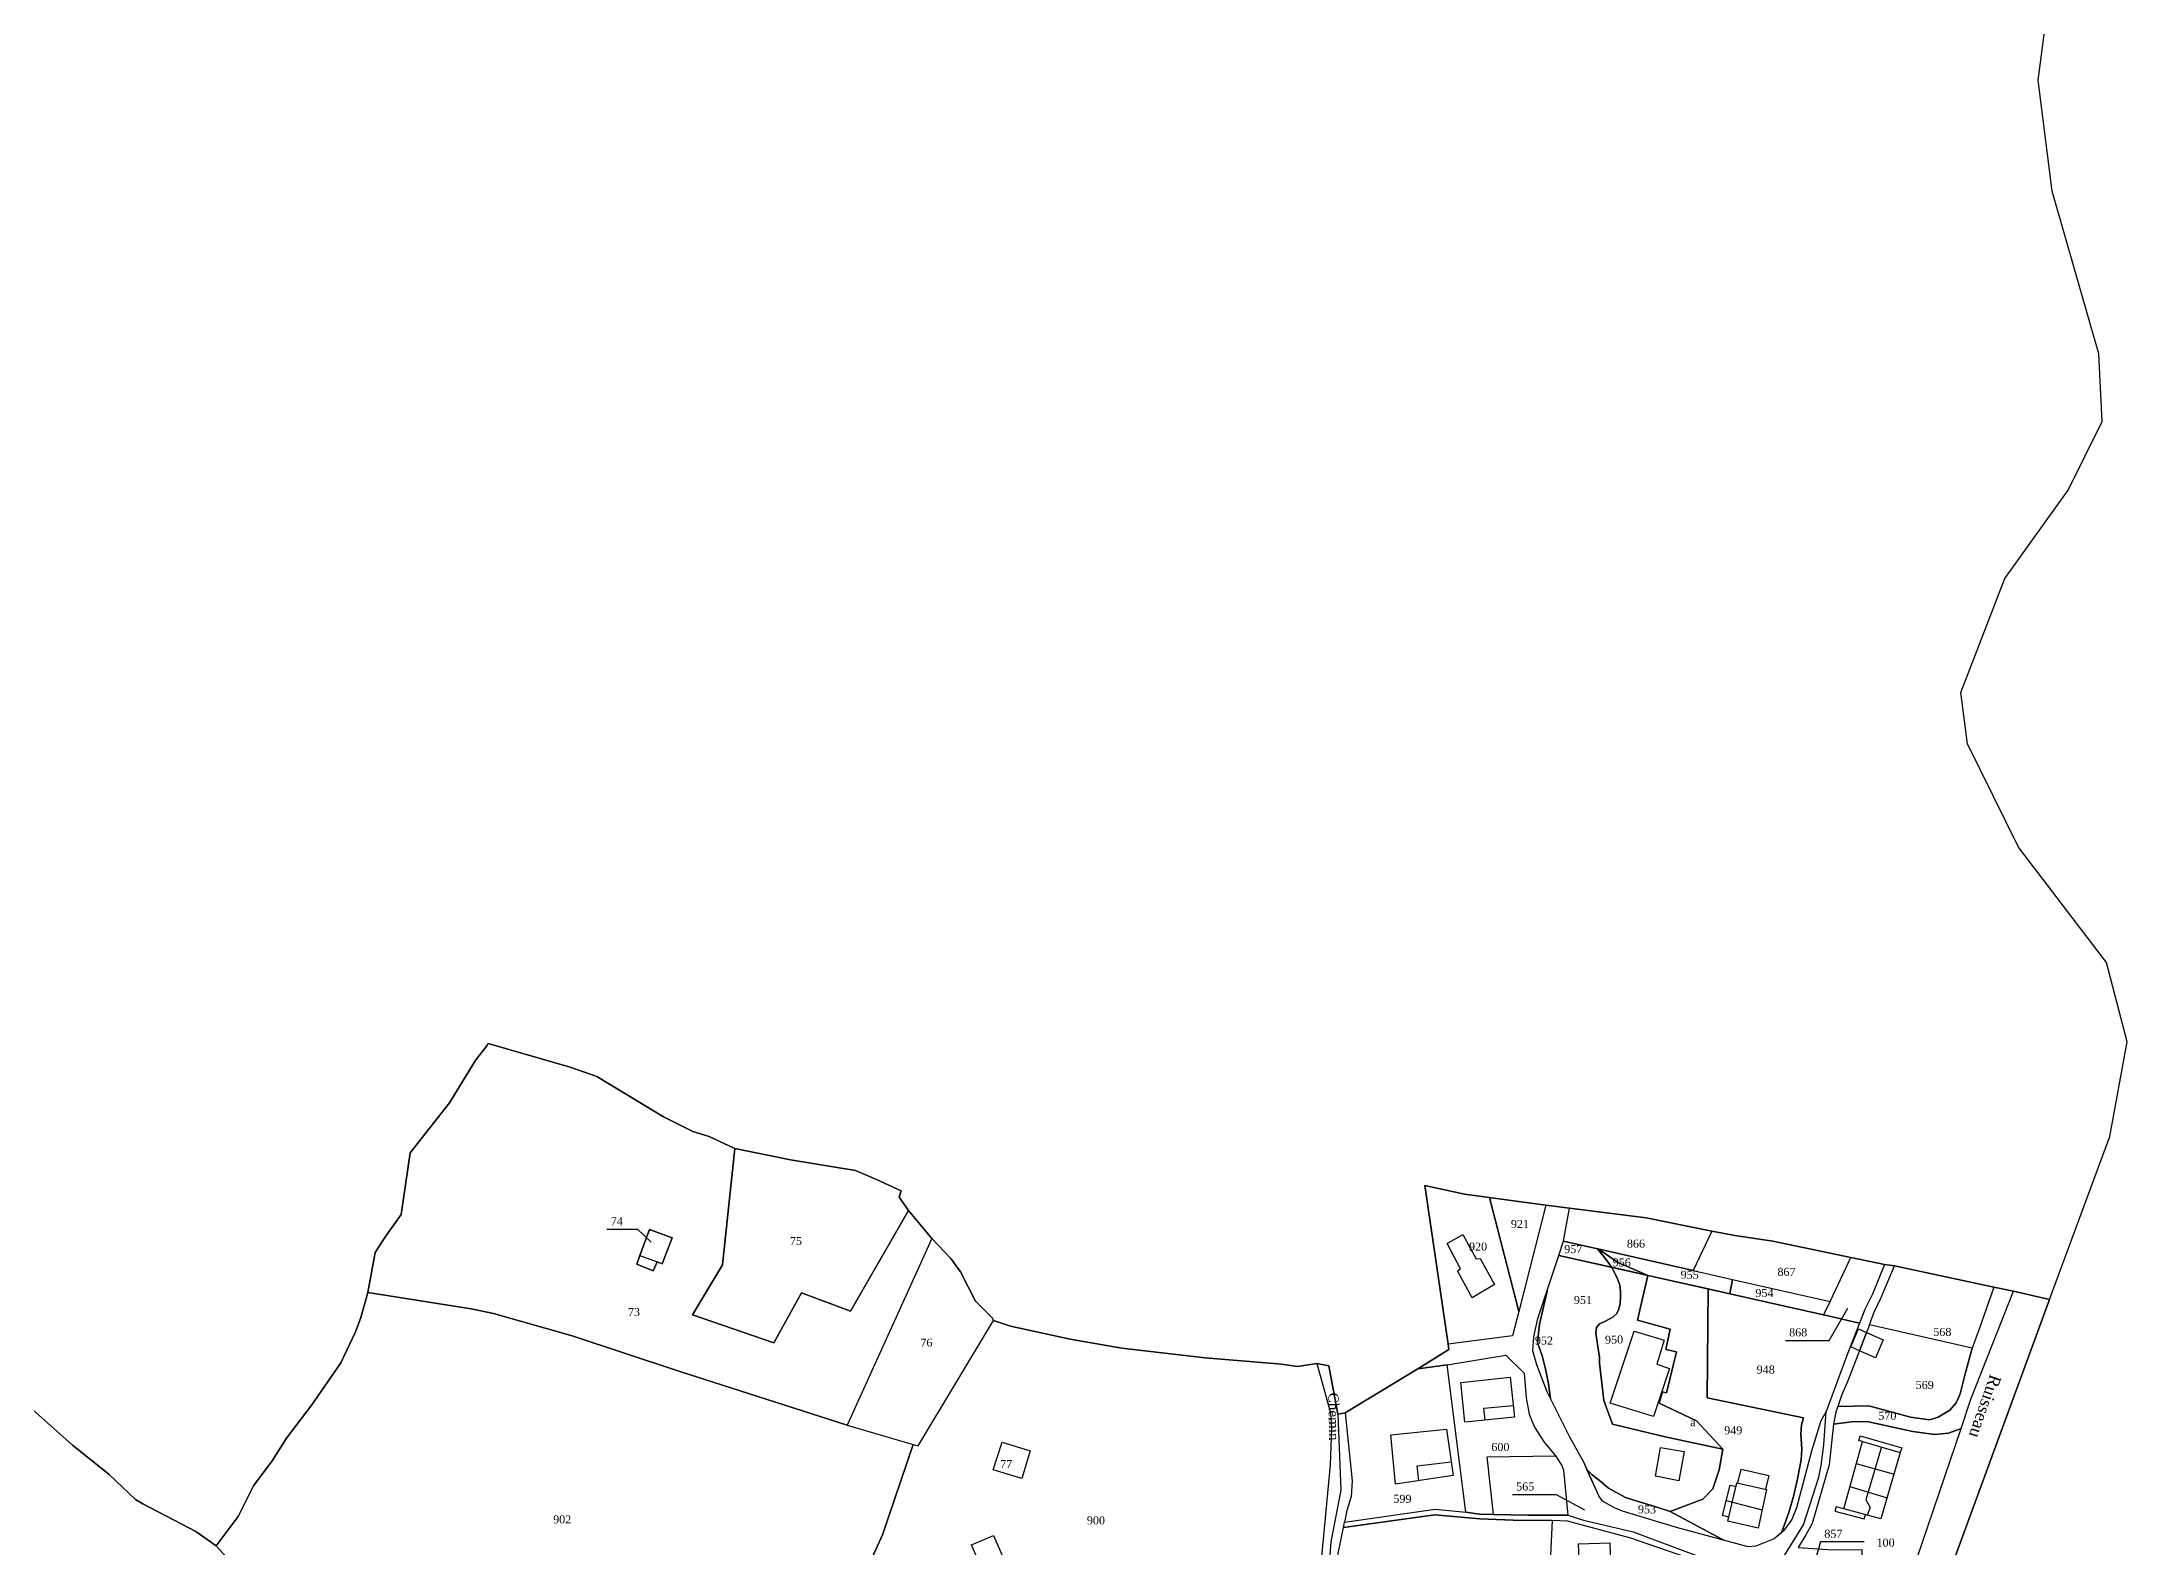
# Model space of a CAD drawing. Extents: x 1205805 to 1207436, y 6154338 to 6158020.
# Drawn here: x 1206856 to 1207377, y 6154883 to 6155259 of the extents above; entities that cross this region are included whole.
import ezdxf

# ---------------------------------------------------------------- set-up
doc = ezdxf.new("R2010")
doc.units = 0
doc.linetypes.add('CONTINU', pattern=[0])
for name, color, linetype in [('1LIEUDIT', 7, 'CONTINU'), ('1PARCELLE', 7, 'CONTINU'), ('1SECTION', 7, 'CONTINU'), ('1SUBDFISC', 7, 'CONTINU'), ('1SUBDSECT', 7, 'CONTINU'), ('1TRONFLUV', 7, 'CONTINU'), ('1TROUPARCELLE', 7, 'CONTINU'), ('1TROUSUBDFISC', 7, 'CONTINU'), ('1ZONCOMM', 7, 'CONTINU'), ('3BATIDUR', 7, 'CONTINU'), ('3BATILEGER', 7, 'CONTINU'), ('3FISCLINE', 7, 'CONTINUOUS'), ('3FLECHEPAR', 7, 'CONTINU'), ('3PARCELLETEX', 7, 'CONTINU'), ('3SUBDFISCTEX', 7, 'CONTINU'), ('3TRONFLUVTEX', 7, 'CONTINU'), ('3ZONCOMMTEX', 7, 'CONTINU')]:
    doc.layers.add(name, color=color, linetype=linetype)
doc.styles.get("Standard").update_dxf_attribs({"font": 'Times New Roman'})

msp = doc.modelspace()

# ---------------------------------------------------------------- linework, layer by layer
at = {"layer": '1LIEUDIT'}
msp.add_lwpolyline([(1206853.06, 6154917.78), (1206863.79, 6154908.18), (1206872.88, 6154900.94), (1206879.56, 6154894.64), (1206881.41, 6154893.52), (1206894.61, 6154886.67), (1206899.73, 6154883.09), (1206905.24, 6154890.4), (1206909.03, 6154898.02), (1206913.7, 6154904.26), (1206917.29, 6154909.95), (1206923.64, 6154918.27), (1206930.83, 6154928.76), (1206934.55, 6154936.54), (1206935.85, 6154940.11), (1206937.64, 6154946.33), (1206939.46, 6154956.34), (1206941.89, 6154960.14), (1206945.97, 6154965.88), (1206948.2, 6154981.22), (1206958.05, 6154993.73), (1206964.58, 6155004.5), (1206967.33, 6155008.02), (1206967.71, 6155008.57), (1206988.22, 6155002.69), (1206994.84, 6155000.36), (1207011.54, 6154990.28), (1207018.85, 6154986.59), (1207022.97, 6154985.36), (1207029.38, 6154982.32), (1207043.3, 6154979.51), (1207059.5, 6154976.8), (1207064.78, 6154974.6), (1207070.92, 6154971.79), (1207070.41, 6154970.21), (1207072.79, 6154966.81), (1207078.6, 6154959.88), (1207083.31, 6154954.87), (1207085.76, 6154951.5), (1207089.53, 6154944.21), (1207093.64, 6154940), (1207093.98, 6154939.4), (1207098.24, 6154937.94), (1207113.16, 6154934.67), (1207126.12, 6154932.46), (1207136.81, 6154931.16), (1207146.89, 6154930.01), (1207165.97, 6154928.48), (1207169.97, 6154927.85), (1207174.86, 6154928.62), (1207177.8, 6154928.06), (1207180.1, 6154915.94), (1207181.93, 6154916.32), (1207200.05, 6154927.32), (1207207.8, 6154932.09), (1207207.65, 6154933.43), (1207201.81, 6154973.13), (1207211.76, 6154970.92), (1207232.1, 6154968.19), (1207237.96, 6154967.42), (1207257.13, 6154965.04), (1207273.52, 6154961.72), (1207279.28, 6154960.57), (1207288.78, 6154959.18), (1207308.33, 6154955.1), (1207316.72, 6154953.38), (1207317.99, 6154953.21), (1207319.25, 6154953.03), (1207344.07, 6154947.73), (1207348.93, 6154946.67), (1207357.96, 6154944.63), (1207331.42, 6154872.44)], dxfattribs=at)
at = {"layer": '1PARCELLE'}
for points in [[(1207015.07, 6154926.82), (1206988.66, 6154935.53), (1206969.04, 6154941.13), (1206963.43, 6154942.3), (1206937.64, 6154946.33), (1206939.46, 6154956.34), (1206941.89, 6154960.14), (1206945.97, 6154965.88), (1206948.2, 6154981.22), (1206958.05, 6154993.73), (1206964.58, 6155004.5), (1206967.33, 6155008.02), (1206967.71, 6155008.57), (1206988.22, 6155002.69), (1206994.84, 6155000.36), (1207011.54, 6154990.28), (1207018.85, 6154986.59), (1207022.97, 6154985.36), (1207029.38, 6154982.32), (1207026.29, 6154953.31), (1207018.73, 6154940.74), (1207039.12, 6154933.78), (1207045.97, 6154946.29), (1207058.3, 6154941.72), (1207072.79, 6154966.81), (1207078.6, 6154959.88), (1207057.43, 6154913.23), (1207015.07, 6154926.82)], [(1207072.79, 6154966.81), (1207058.3, 6154941.72), (1207045.97, 6154946.29), (1207039.12, 6154933.78), (1207018.73, 6154940.74), (1207026.29, 6154953.31), (1207029.38, 6154982.32), (1207043.3, 6154979.51), (1207059.5, 6154976.8), (1207064.78, 6154974.6), (1207070.92, 6154971.79), (1207070.41, 6154970.21), (1207072.79, 6154966.81)], [(1207201.81, 6154973.13), (1207211.76, 6154970.92), (1207217.96, 6154970.09), (1207225.31, 6154941.59), (1207223.77, 6154935.52), (1207207.65, 6154933.43), (1207201.81, 6154973.13)], [(1207217.96, 6154970.09), (1207232.1, 6154968.19), (1207225.31, 6154941.59), (1207217.96, 6154970.09)], [(1207236.48, 6154959.18), (1207237.96, 6154967.42), (1207241.52, 6154966.98), (1207257.13, 6154965.04), (1207273.52, 6154961.72), (1207268.85, 6154951.85), (1207245.1, 6154957.23), (1207244.98, 6154957.26), (1207236.48, 6154959.18)], [(1207004.85, 6154953.42), (1207008.95, 6154951.81), (1207009.93, 6154954), (1207011.22, 6154953.51), (1207013.7, 6154960), (1207008.02, 6154962.14), (1207005.64, 6154955.58), (1207004.85, 6154953.42)], [(1207303.17, 6154944.15), (1207308.33, 6154955.1), (1207288.78, 6154959.18), (1207279.28, 6154960.57), (1207273.52, 6154961.72), (1207268.85, 6154951.85), (1207278.75, 6154949.63), (1207303.17, 6154944.15)], [(1207057.43, 6154913.23), (1207073.94, 6154908.35), (1207075.21, 6154908.03), (1207093.98, 6154939.4), (1207093.64, 6154940), (1207089.53, 6154944.21), (1207085.76, 6154951.5), (1207083.31, 6154954.87), (1207078.6, 6154959.88), (1207057.43, 6154913.23)], [(1207248.45, 6154952.68), (1207235.27, 6154955.64), (1207236.48, 6154959.18), (1207244.98, 6154957.26), (1207245.04, 6154957.18), (1207247.09, 6154954.68), (1207248.15, 6154953.18), (1207248.45, 6154952.68)], [(1207257.38, 6154950.67), (1207248.45, 6154952.68), (1207248.15, 6154953.18), (1207247.09, 6154954.68), (1207244.98, 6154957.26), (1207245.1, 6154957.23), (1207246.51, 6154956.34), (1207249.17, 6154954.48), (1207250.37, 6154953.69), (1207253.99, 6154952.23), (1207257.38, 6154950.67)], [(1207245.1, 6154957.23), (1207268.85, 6154951.85), (1207278.75, 6154949.63), (1207278.03, 6154946.03), (1207272.65, 6154947.24), (1207257.52, 6154950.64), (1207257.38, 6154950.67), (1207253.99, 6154952.23), (1207250.37, 6154953.69), (1207249.17, 6154954.48), (1207246.51, 6154956.34), (1207245.1, 6154957.23)], [(1207242.34, 6154902.11), (1207241.53, 6154903.93), (1207238.06, 6154910.18), (1207233.21, 6154919.88), (1207232.75, 6154923.55), (1207232.01, 6154927.27), (1207231.14, 6154930.56), (1207229.99, 6154933.84), (1207230.47, 6154938.41), (1207232.41, 6154946.7), (1207232.41, 6154946.88), (1207235.27, 6154955.64), (1207248.45, 6154952.68), (1207249.22, 6154951.36), (1207249.96, 6154949.78), (1207250.54, 6154948.19), (1207250.72, 6154946.6), (1207250.75, 6154945.17), (1207250.68, 6154943.65), (1207250.3, 6154942.21), (1207249.77, 6154941.09), (1207248.82, 6154940.19), (1207246.85, 6154939.13), (1207245.5, 6154938.55), (1207244.71, 6154937.58), (1207244.57, 6154936.22), (1207245.47, 6154930.09), (1207245.49, 6154928.74), (1207246.58, 6154919.34), (1207248.71, 6154913.5), (1207261.92, 6154910.27), (1207276.32, 6154907.21), (1207275.36, 6154902.09), (1207273.84, 6154897.29), (1207271.33, 6154894.7), (1207263.12, 6154891.65), (1207259.52, 6154892.79), (1207254.86, 6154894.24), (1207251.98, 6154895.15), (1207250.29, 6154896.08), (1207247.72, 6154897.48), (1207245.87, 6154899.05), (1207243.68, 6154900.77), (1207242.34, 6154902.11)], [(1207249.22, 6154951.36), (1207248.45, 6154952.68), (1207257.38, 6154950.67), (1207257.52, 6154950.64), (1207254.98, 6154939.41), (1207263.15, 6154937.22), (1207262.02, 6154932.1), (1207264.74, 6154931.5), (1207262.26, 6154921.33), (1207261.23, 6154921.55), (1207260.38, 6154918.75), (1207269.73, 6154914.32), (1207276.32, 6154907.21), (1207261.92, 6154910.27), (1207248.71, 6154913.5), (1207246.58, 6154919.34), (1207245.49, 6154928.74), (1207245.47, 6154930.09), (1207244.57, 6154936.22), (1207244.71, 6154937.58), (1207245.5, 6154938.55), (1207246.85, 6154939.13), (1207248.82, 6154940.19), (1207249.77, 6154941.09), (1207250.3, 6154942.21), (1207250.68, 6154943.65), (1207250.75, 6154945.17), (1207250.72, 6154946.6), (1207250.54, 6154948.19), (1207249.96, 6154949.78), (1207249.22, 6154951.36)], [(1207257.38, 6154950.67), (1207272.65, 6154947.24), (1207272.36, 6154920.02), (1207296.48, 6154915.07), (1207295.95, 6154913.32), (1207295.82, 6154911), (1207296.03, 6154907.18), (1207295.92, 6154904.54), (1207294.95, 6154899.82), (1207294.06, 6154895.74), (1207292.76, 6154891.41), (1207291.38, 6154887.47), (1207290.94, 6154886.35), (1207289.1, 6154884.83), (1207284.54, 6154882.96), (1207282.6, 6154882.79), (1207276.51, 6154884.46), (1207276.2, 6154884.68), (1207263.12, 6154891.65), (1207271.33, 6154894.7), (1207273.84, 6154897.29), (1207275.36, 6154902.09), (1207276.32, 6154907.21), (1207269.73, 6154914.32), (1207260.38, 6154918.75), (1207261.23, 6154921.55), (1207262.26, 6154921.33), (1207264.74, 6154931.5), (1207262.02, 6154932.1), (1207263.15, 6154937.22), (1207254.98, 6154939.41), (1207257.52, 6154950.64), (1207257.38, 6154950.67)], [(1207301.48, 6154940.76), (1207303.17, 6154944.15), (1207308.33, 6154955.1), (1207316.72, 6154953.38), (1207313.73, 6154945.95), (1207311.77, 6154942.1), (1207310.43, 6154938.72), (1207301.48, 6154940.76)], [(1207338.62, 6154932.46), (1207312.96, 6154938.25), (1207314.01, 6154941.26), (1207315.84, 6154945.08), (1207319.25, 6154953.03), (1207344.07, 6154947.73), (1207340.48, 6154937.44), (1207338.62, 6154932.46)], [(1207233.21, 6154919.88), (1207232.37, 6154921.55), (1207229.84, 6154928.28), (1207228.83, 6154931.78), (1207229.05, 6154935.31), (1207230.1, 6154939.83), (1207232.41, 6154946.88), (1207232.41, 6154946.7), (1207230.47, 6154938.41), (1207229.99, 6154933.84), (1207231.14, 6154930.56), (1207232.01, 6154927.27), (1207232.75, 6154923.55), (1207233.21, 6154919.88)], [(1207272.65, 6154947.24), (1207278.03, 6154946.03), (1207301.48, 6154940.76), (1207310.43, 6154938.72), (1207307.3, 6154930.61), (1207302.13, 6154916.6), (1207300.84, 6154914.3), (1207298.47, 6154906.71), (1207294.7, 6154892.58), (1207293.46, 6154889.47), (1207291.4, 6154886.72), (1207290.94, 6154886.35), (1207291.38, 6154887.47), (1207292.76, 6154891.41), (1207294.06, 6154895.74), (1207294.95, 6154899.82), (1207295.92, 6154904.54), (1207296.03, 6154907.18), (1207295.82, 6154911), (1207295.95, 6154913.32), (1207296.48, 6154915.07), (1207272.36, 6154920.02), (1207272.65, 6154947.24)], [(1207278.75, 6154949.63), (1207303.17, 6154944.15), (1207301.48, 6154940.76), (1207278.03, 6154946.03), (1207278.75, 6154949.63)], [(1207338.62, 6154932.46), (1207336.86, 6154926.03), (1207335.63, 6154921.01), (1207334.66, 6154918.76), (1207333.07, 6154916.96), (1207330.15, 6154915.21), (1207327.94, 6154914.58), (1207323.24, 6154915.17), (1207312.83, 6154918.01), (1207305.04, 6154917.9), (1207304.57, 6154916.42), (1207303.96, 6154913.45), (1207309.15, 6154914.13), (1207312.69, 6154914.02), (1207323.8, 6154911.64), (1207329.21, 6154910.89), (1207332.71, 6154911.2), (1207335.89, 6154912.4), (1207338.31, 6154919.73), (1207348.93, 6154946.67), (1207344.07, 6154947.73), (1207340.48, 6154937.44), (1207338.62, 6154932.46)], [(1207338.62, 6154932.46), (1207312.96, 6154938.25), (1207307.58, 6154924.3), (1207305.96, 6154920.64), (1207305.04, 6154917.9), (1207312.83, 6154918.01), (1207323.24, 6154915.17), (1207327.94, 6154914.58), (1207330.15, 6154915.21), (1207333.07, 6154916.96), (1207334.66, 6154918.76), (1207335.63, 6154921.01), (1207336.86, 6154926.03), (1207338.62, 6154932.46)], [(1207207.41, 6154928.31), (1207222.07, 6154930.67), (1207226.61, 6154926.17), (1207227.15, 6154920.04), (1207227.88, 6154915.96), (1207229.23, 6154912.71), (1207231.63, 6154909), (1207234.44, 6154905.57), (1207236.09, 6154903.17), (1207236.44, 6154901.97), (1207237.52, 6154890.71), (1207227.53, 6154890.7), (1207218.94, 6154890.91), (1207215.46, 6154891), (1207212.06, 6154891.44), (1207207.41, 6154928.31)], [(1207207.41, 6154928.31), (1207200.05, 6154927.32), (1207181.93, 6154916.32), (1207183.64, 6154899.27), (1207183.38, 6154895.42), (1207182.35, 6154891.88), (1207181.76, 6154888.99), (1207204.42, 6154892.19), (1207212.06, 6154891.44), (1207207.41, 6154928.31)], [(1207335.89, 6154912.4), (1207332.71, 6154911.2), (1207329.21, 6154910.89), (1207323.8, 6154911.64), (1207312.69, 6154914.02), (1207309.15, 6154914.13), (1207303.96, 6154913.45), (1207302.89, 6154903.27), (1207298.64, 6154888.65), (1207297.09, 6154885.78), (1207295.11, 6154882.62), (1207303.76, 6154882.03), (1207311.02, 6154882.13), (1207311.02, 6154879.84), (1207310.1, 6154874.98), (1207309.03, 6154871.35), (1207307.91, 6154868.72), (1207306.14, 6154865.28), (1207319.13, 6154858.9), (1207321.87, 6154859.06), (1207322.08, 6154864.41), (1207322.11, 6154872.01), (1207335.89, 6154912.4)], [(1207101.05, 6154899.88), (1207093.9, 6154902.08), (1207096.21, 6154908.99), (1207103.18, 6154906.8), (1207101.05, 6154899.88)], [(1207276.51, 6154884.46), (1207264.73, 6154887.67), (1207251.19, 6154891.72), (1207249.2, 6154892.57), (1207246.25, 6154894.22), (1207245.28, 6154895.57), (1207242.34, 6154902.11), (1207243.68, 6154900.77), (1207245.87, 6154899.05), (1207247.72, 6154897.48), (1207250.29, 6154896.08), (1207251.98, 6154895.15), (1207254.86, 6154894.24), (1207259.52, 6154892.79), (1207263.12, 6154891.65), (1207276.2, 6154884.68), (1207276.51, 6154884.46)], [(1207233.66, 6154889.39), (1207232.51, 6154864.85), (1207191.81, 6154866.54), (1207179.3, 6154870.25), (1207180.19, 6154881.12), (1207181.49, 6154887.62), (1207204.32, 6154890.77), (1207215.56, 6154889.77), (1207223.86, 6154889.46), (1207233.66, 6154889.39)], [(1207275.72, 6154858.97), (1207288.91, 6154858.43), (1207287.06, 6154862.53), (1207287.23, 6154867.15), (1207289.24, 6154875.05), (1207278.78, 6154878.03), (1207273.05, 6154877.85), (1207269.47, 6154879.38), (1207253.29, 6154884.98), (1207237.45, 6154889.22), (1207233.66, 6154889.39), (1207232.51, 6154864.85), (1207232.39, 6154860.88), (1207263.51, 6154859.26), (1207275.72, 6154858.97)]]:
    msp.add_lwpolyline(points, close=True, dxfattribs=at)
for points in [[(1207290.6, 6154878.86), (1207293.43, 6154883.44), (1207296.48, 6154888.33), (1207300.29, 6154900.2), (1207300.91, 6154903.11), (1207301.57, 6154908.26), (1207302.13, 6154916.6), (1207300.84, 6154914.3), (1207298.47, 6154906.71), (1207294.7, 6154892.58), (1207293.46, 6154889.47), (1207291.4, 6154886.72), (1207290.94, 6154886.35), (1207289.1, 6154884.83), (1207284.54, 6154882.96), (1207282.6, 6154882.79), (1207276.51, 6154884.46), (1207264.73, 6154887.67), (1207251.19, 6154891.72), (1207249.2, 6154892.57), (1207246.25, 6154894.22), (1207245.28, 6154895.57), (1207242.34, 6154902.11), (1207241.53, 6154903.93), (1207238.06, 6154910.18), (1207233.21, 6154919.88), (1207232.37, 6154921.55), (1207229.84, 6154928.28), (1207228.83, 6154931.78), (1207229.05, 6154935.31), (1207230.1, 6154939.83), (1207232.41, 6154946.88), (1207235.27, 6154955.64), (1207236.48, 6154959.18), (1207237.96, 6154967.42), (1207232.1, 6154968.19), (1207225.31, 6154941.59), (1207223.77, 6154935.52), (1207207.65, 6154933.43), (1207207.8, 6154932.09), (1207200.05, 6154927.32), (1207207.41, 6154928.31), (1207207.41, 6154928.31), (1207222.07, 6154930.67), (1207226.61, 6154926.17), (1207227.15, 6154920.04), (1207227.88, 6154915.96), (1207229.23, 6154912.71), (1207231.63, 6154909), (1207234.44, 6154905.57), (1207236.09, 6154903.17), (1207236.44, 6154901.97), (1207237.52, 6154890.71), (1207241.51, 6154889.46), (1207253.92, 6154886.54), (1207270.13, 6154880.47)], [(1206905.52, 6154876.68), (1206899.73, 6154883.09), (1206905.24, 6154890.4), (1206909.03, 6154898.02), (1206913.7, 6154904.26), (1206917.29, 6154909.95), (1206923.64, 6154918.27), (1206930.83, 6154928.76), (1206934.55, 6154936.54), (1206935.85, 6154940.11), (1206937.64, 6154946.33), (1206963.43, 6154942.3), (1206969.04, 6154941.13), (1206988.66, 6154935.53), (1207015.07, 6154926.82), (1207057.43, 6154913.23), (1207073.94, 6154908.35), (1207066.28, 6154885.8), (1207058.2, 6154868.06)], [(1207058.2, 6154868.06), (1207066.28, 6154885.8), (1207073.94, 6154908.35), (1207075.21, 6154908.03), (1207093.98, 6154939.4), (1207098.24, 6154937.94), (1207113.16, 6154934.67), (1207126.12, 6154932.46), (1207136.81, 6154931.16), (1207146.89, 6154930.01), (1207165.97, 6154928.48), (1207169.97, 6154927.85), (1207174.86, 6154928.62), (1207178.25, 6154916.28), (1207178.47, 6154912.49), (1207178.19, 6154903.31), (1207175.6, 6154875.89)], [(1206853.06, 6154917.78), (1206863.79, 6154908.18), (1206872.88, 6154900.94), (1206879.56, 6154894.64), (1206881.41, 6154893.52), (1206894.61, 6154886.67), (1206899.73, 6154883.09), (1206905.52, 6154876.68)]]:
    msp.add_lwpolyline(points, dxfattribs=at)
at = {"layer": '1SECTION'}
msp.add_lwpolyline([(1207331.42, 6154872.44), (1207357.96, 6154944.63), (1207373.01, 6154985.32), (1207377.4, 6155008.99), (1207372.22, 6155028.78), (1207350.23, 6155057.6), (1207337.48, 6155083.46), (1207335.83, 6155096.24), (1207346.78, 6155124.71), (1207362.65, 6155146.82), (1207366.82, 6155155.25), (1207371.13, 6155163.97), (1207370.25, 6155180.92), (1207358.66, 6155221.55), (1207355.09, 6155249.24), (1207358.41, 6155274.02)], dxfattribs=at)
at = {"layer": '1SUBDFISC'}
for points in [[(1207264.73, 6154887.67), (1207251.19, 6154891.72), (1207249.2, 6154892.57), (1207246.25, 6154894.22), (1207245.28, 6154895.57), (1207241.53, 6154903.93), (1207238.06, 6154910.18), (1207232.37, 6154921.55), (1207229.84, 6154928.28), (1207228.83, 6154931.78), (1207229.05, 6154935.31), (1207230.1, 6154939.83), (1207235.27, 6154955.64), (1207301.48, 6154940.76), (1207310.43, 6154938.72), (1207307.3, 6154930.61), (1207302.13, 6154916.6), (1207300.84, 6154914.3), (1207298.47, 6154906.71), (1207294.7, 6154892.58), (1207293.46, 6154889.47), (1207291.4, 6154886.72), (1207289.1, 6154884.83), (1207284.54, 6154882.96), (1207282.6, 6154882.79), (1207264.73, 6154887.67)], [(1207248.12, 6154918.67), (1207254.15, 6154936.66), (1207261.63, 6154934.41), (1207259.78, 6154928.48), (1207262.94, 6154927.37), (1207258.99, 6154915.4), (1207248.12, 6154918.67)], [(1207259.44, 6154900.51), (1207260.7, 6154907.65), (1207266.6, 6154906.67), (1207265.29, 6154899.31), (1207259.44, 6154900.51)], [(1207277.59, 6154889.25), (1207277.8, 6154890.19), (1207276.24, 6154890.64), (1207278.11, 6154898.21), (1207279.62, 6154897.89), (1207279.84, 6154898.82), (1207287.22, 6154897.15), (1207285.11, 6154887.46), (1207277.59, 6154889.25)]]:
    msp.add_lwpolyline(points, close=True, dxfattribs=at)
at = {"layer": '1SUBDSECT'}
msp.add_lwpolyline([(1207331.42, 6154872.44), (1207357.96, 6154944.63), (1207357.96, 6154944.63), (1207348.93, 6154946.67), (1207344.07, 6154947.73), (1207319.25, 6154953.03), (1207317.99, 6154953.21), (1207316.72, 6154953.38), (1207308.33, 6154955.1), (1207288.78, 6154959.18), (1207279.28, 6154960.57), (1207273.52, 6154961.72), (1207257.13, 6154965.04), (1207237.96, 6154967.42), (1207232.1, 6154968.19), (1207211.76, 6154970.92), (1207201.81, 6154973.13), (1207207.65, 6154933.43), (1207207.8, 6154932.09), (1207200.05, 6154927.32), (1207181.93, 6154916.32), (1207180.1, 6154915.94), (1207177.8, 6154928.06), (1207174.86, 6154928.62), (1207169.97, 6154927.85), (1207165.97, 6154928.48), (1207146.89, 6154930.01), (1207136.81, 6154931.16), (1207126.12, 6154932.46), (1207113.16, 6154934.67), (1207098.24, 6154937.94), (1207093.98, 6154939.4), (1207093.64, 6154940), (1207089.53, 6154944.21), (1207085.76, 6154951.5), (1207083.31, 6154954.87), (1207078.6, 6154959.88), (1207072.79, 6154966.81), (1207070.41, 6154970.21), (1207070.92, 6154971.79), (1207064.78, 6154974.6), (1207059.5, 6154976.8), (1207043.3, 6154979.51), (1207029.38, 6154982.32), (1207022.97, 6154985.36), (1207018.85, 6154986.59), (1207011.54, 6154990.28), (1206994.84, 6155000.36), (1206988.22, 6155002.69), (1206967.71, 6155008.57), (1206967.33, 6155008.02), (1206964.58, 6155004.5), (1206958.05, 6154993.73), (1206948.2, 6154981.22), (1206945.97, 6154965.88), (1206941.89, 6154960.14), (1206939.46, 6154956.34), (1206937.64, 6154946.33), (1206935.85, 6154940.11), (1206934.55, 6154936.54), (1206930.83, 6154928.76), (1206923.64, 6154918.27), (1206917.29, 6154909.95), (1206913.7, 6154904.26), (1206909.03, 6154898.02), (1206905.24, 6154890.4), (1206899.73, 6154883.09), (1206894.61, 6154886.67), (1206881.41, 6154893.52), (1206879.56, 6154894.64), (1206872.88, 6154900.94), (1206863.79, 6154908.18), (1206853.06, 6154917.78)], dxfattribs=at)
at = {"layer": '1TRONFLUV'}
for points in [[(1207322.11, 6154872.01), (1207335.89, 6154912.4), (1207338.31, 6154919.73), (1207348.93, 6154946.67), (1207357.96, 6154944.63), (1207331.42, 6154872.44)], [(1207269.47, 6154879.38), (1207253.29, 6154884.98), (1207237.45, 6154889.22), (1207233.66, 6154889.39), (1207233.66, 6154889.39), (1207223.86, 6154889.46), (1207215.56, 6154889.77), (1207204.32, 6154890.77), (1207181.49, 6154887.62), (1207181.76, 6154888.99), (1207204.42, 6154892.19), (1207212.06, 6154891.44), (1207215.46, 6154891), (1207218.94, 6154890.91), (1207227.53, 6154890.7), (1207237.52, 6154890.71), (1207241.51, 6154889.46), (1207253.92, 6154886.54), (1207270.13, 6154880.47)]]:
    msp.add_lwpolyline(points, dxfattribs=at)
at = {"layer": '1TROUPARCELLE'}
for points in [[(1207004.85, 6154953.42), (1207005.64, 6154955.58), (1207008.02, 6154962.14), (1207013.7, 6154960), (1207011.22, 6154953.51), (1207009.93, 6154954), (1207008.95, 6154951.81), (1207004.85, 6154953.42)], [(1207093.9, 6154902.08), (1207096.21, 6154908.99), (1207103.18, 6154906.8), (1207101.05, 6154899.88), (1207093.9, 6154902.08)]]:
    msp.add_lwpolyline(points, close=True, dxfattribs=at)
at = {"layer": '1TROUSUBDFISC'}
for points in [[(1207248.12, 6154918.67), (1207254.15, 6154936.66), (1207261.63, 6154934.41), (1207259.78, 6154928.48), (1207262.94, 6154927.37), (1207258.99, 6154915.4), (1207248.12, 6154918.67)], [(1207259.44, 6154900.51), (1207260.7, 6154907.65), (1207266.6, 6154906.67), (1207265.29, 6154899.31), (1207259.44, 6154900.51)], [(1207277.59, 6154889.25), (1207277.8, 6154890.19), (1207276.24, 6154890.64), (1207278.11, 6154898.21), (1207279.62, 6154897.89), (1207279.84, 6154898.82), (1207287.22, 6154897.15), (1207285.11, 6154887.46), (1207277.59, 6154889.25)]]:
    msp.add_lwpolyline(points, close=True, dxfattribs=at)
at = {"layer": '1ZONCOMM'}
msp.add_lwpolyline([(1207177.8, 6154928.06), (1207180.1, 6154915.94), (1207180.85, 6154897.01), (1207178.36, 6154884.07), (1207176.56, 6154860.92)], dxfattribs=at)
at = {"layer": '3BATIDUR'}
for points in [[(1207009.93, 6154954), (1207011.22, 6154953.51), (1207013.7, 6154960), (1207008.02, 6154962.14), (1207005.64, 6154955.58), (1207009.93, 6154954)], [(1207213.68, 6154945.04), (1207209.96, 6154951.8), (1207210.76, 6154952.28), (1207207.4, 6154958.58), (1207211.3, 6154960.83), (1207214.66, 6154954.76), (1207215.62, 6154954.86), (1207219.25, 6154948.32), (1207213.68, 6154945.04)], [(1207248.12, 6154918.67), (1207254.15, 6154936.66), (1207261.63, 6154934.41), (1207259.78, 6154928.48), (1207262.94, 6154927.37), (1207258.99, 6154915.4), (1207248.12, 6154918.67)], [(1207211.85, 6154914), (1207210.78, 6154923.88), (1207223.17, 6154925.19), (1207224.2, 6154915.24), (1207211.85, 6154914)], [(1207194.5, 6154898.46), (1207193.34, 6154910.79), (1207207.22, 6154912.21), (1207208.91, 6154900.61), (1207194.5, 6154898.46)], [(1207306.53, 6154892.32), (1207311.19, 6154909.13), (1207320.67, 6154906.4), (1207315.82, 6154889.79), (1207306.53, 6154892.32)], [(1207285.11, 6154887.46), (1207277.59, 6154889.25), (1207279.84, 6154898.82), (1207280.07, 6154898.77), (1207280.88, 6154902.21), (1207287.81, 6154900.67), (1207286.98, 6154897.21), (1207287.22, 6154897.15), (1207285.11, 6154887.46)], [(1207087.7, 6154867.91), (1207081.59, 6154865.3), (1207077.81, 6154874.49), (1207090.1, 6154879.67), (1207088.53, 6154883.32), (1207094.02, 6154885.66), (1207097.42, 6154877.79), (1207092.12, 6154875.41), (1207094.15, 6154870.65), (1207087.7, 6154867.91)], [(1207240.79, 6154868.73), (1207240.22, 6154883.58), (1207248.04, 6154883.81), (1207248.13, 6154880.8), (1207248.3, 6154874.93), (1207248.47, 6154869.01), (1207240.79, 6154868.73)]]:
    msp.add_lwpolyline(points, close=True, dxfattribs=at)
at = {"layer": '3BATILEGER'}
for points in [[(1207308.27, 6154932.76), (1207310.24, 6154937.26), (1207312.24, 6154936.39), (1207310.47, 6154931.79), (1207308.27, 6154932.76)], [(1207310.47, 6154931.79), (1207312.24, 6154936.39), (1207316.4, 6154934.57), (1207314.44, 6154930.06), (1207310.47, 6154931.79)], [(1207259.44, 6154900.51), (1207260.7, 6154907.65), (1207266.6, 6154906.67), (1207265.29, 6154899.31), (1207259.44, 6154900.51)]]:
    msp.add_lwpolyline(points, close=True, dxfattribs=at)
at = {"layer": '3FISCLINE'}
for points in [[(1207216.88, 6154914.51), (1207216.59, 6154917.45), (1207223.9, 6154918.11)], [(1207311.19, 6154909.13), (1207310.3, 6154909.41), (1207310.61, 6154910.57), (1207321.02, 6154907.52), (1207320.67, 6154906.4)], [(1207200.32, 6154899.33), (1207199.87, 6154903.07), (1207208.41, 6154904.05)], [(1207218.94, 6154890.91), (1207217.43, 6154905.27), (1207234.44, 6154905.57)], [(1207315.96, 6154907.76), (1207312.01, 6154894.55), (1207313.15, 6154892.65), (1207312.35, 6154890.72)], [(1207309.67, 6154903.64), (1207319.09, 6154901.01)], [(1207277.16, 6154894.35), (1207278.69, 6154893.95)], [(1207278.69, 6154893.95), (1207286.11, 6154892.08)], [(1207308.08, 6154897.9), (1207317.34, 6154895.02)], [(1207306.53, 6154892.32), (1207304.65, 6154892.83), (1207304.3, 6154891.75), (1207311.66, 6154889.79), (1207312, 6154890.81)]]:
    msp.add_lwpolyline(points, dxfattribs=at)
at = {"layer": '3FLECHEPAR'}
for points in [[(1206997.35, 6154962.16), (1207004.99, 6154962.15), (1207008.44, 6154958.93)], [(1207291.95, 6154934.4), (1207302.88, 6154934.38), (1207307.58, 6154942.43)], [(1207223.73, 6154895.9), (1207234.65, 6154895.88), (1207241.71, 6154892.1)], [(1207311.67, 6154884.08), (1207300.75, 6154884.1), (1207298.72, 6154877.19)]]:
    msp.add_lwpolyline(points, dxfattribs=at)

# ---------------------------------------------------------------- texts
at = {"layer": '3PARCELLETEX'}
for s, p in [('74', (1206998.33, 6154963.16)), ('921', (1207223.33, 6154962.48)), ('75', (1207043.12, 6154958.23)), ('920', (1207212.86, 6154956.82)), ('957', (1207236.65, 6154956.19)), ('866', (1207252.32, 6154957.57)), ('956', (1207248.77, 6154952.87)), ('955', (1207265.75, 6154949.8)), ('867', (1207289.95, 6154950.52)), ('951', (1207239.07, 6154943.49)), ('73', (1207002.63, 6154940.48)), ('952', (1207229.33, 6154933.36)), ('868', (1207292.88, 6154935.4)), ('568', (1207328.9, 6154935.51)), ('76', (1207075.73, 6154932.84)), ('569', (1207324.5, 6154922.27)), ('570', (1207315.16, 6154914.56)), ('949', (1207276.63, 6154910.91)), ('77', (1207095.66, 6154902.51)), ('600', (1207218.44, 6154906.76)), ('565', (1207224.65, 6154896.9)), ('599', (1207193.94, 6154893.81)), ('902', (1206983.93, 6154888.67)), ('900', (1207117.34, 6154888.43)), ('953', (1207255.08, 6154891.19)), ('857', (1207301.67, 6154885.1)), ('100', (1207314.72, 6154882.87))]:
    msp.add_text(s, height=2, dxfattribs=at).set_placement(p)
for s, rotation, p in [('954', 360, (1207284.44, 6154945.24)), ('950', 1.3, (1207246.87, 6154933.54)), ('948', 360, (1207284.75, 6154926.11))]:
    msp.add_text(s, height=2, rotation=rotation, dxfattribs=at).set_placement(p)
at = {"layer": '3SUBDFISCTEX'}
msp.add_text('a', height=2, dxfattribs=at).set_placement((1207268.17, 6154912.95))
at = {"layer": '3TRONFLUVTEX'}
msp.add_text('Ruisseau', height=3, rotation=250.8, dxfattribs=at).set_placement((1207343.16, 6154926.12))
at = {"layer": '3ZONCOMMTEX'}
msp.add_text('Chemin', height=2.5, rotation=270.7, dxfattribs=at).set_placement((1207177.73, 6154921.31))

doc.saveas('drawing.dxf')
